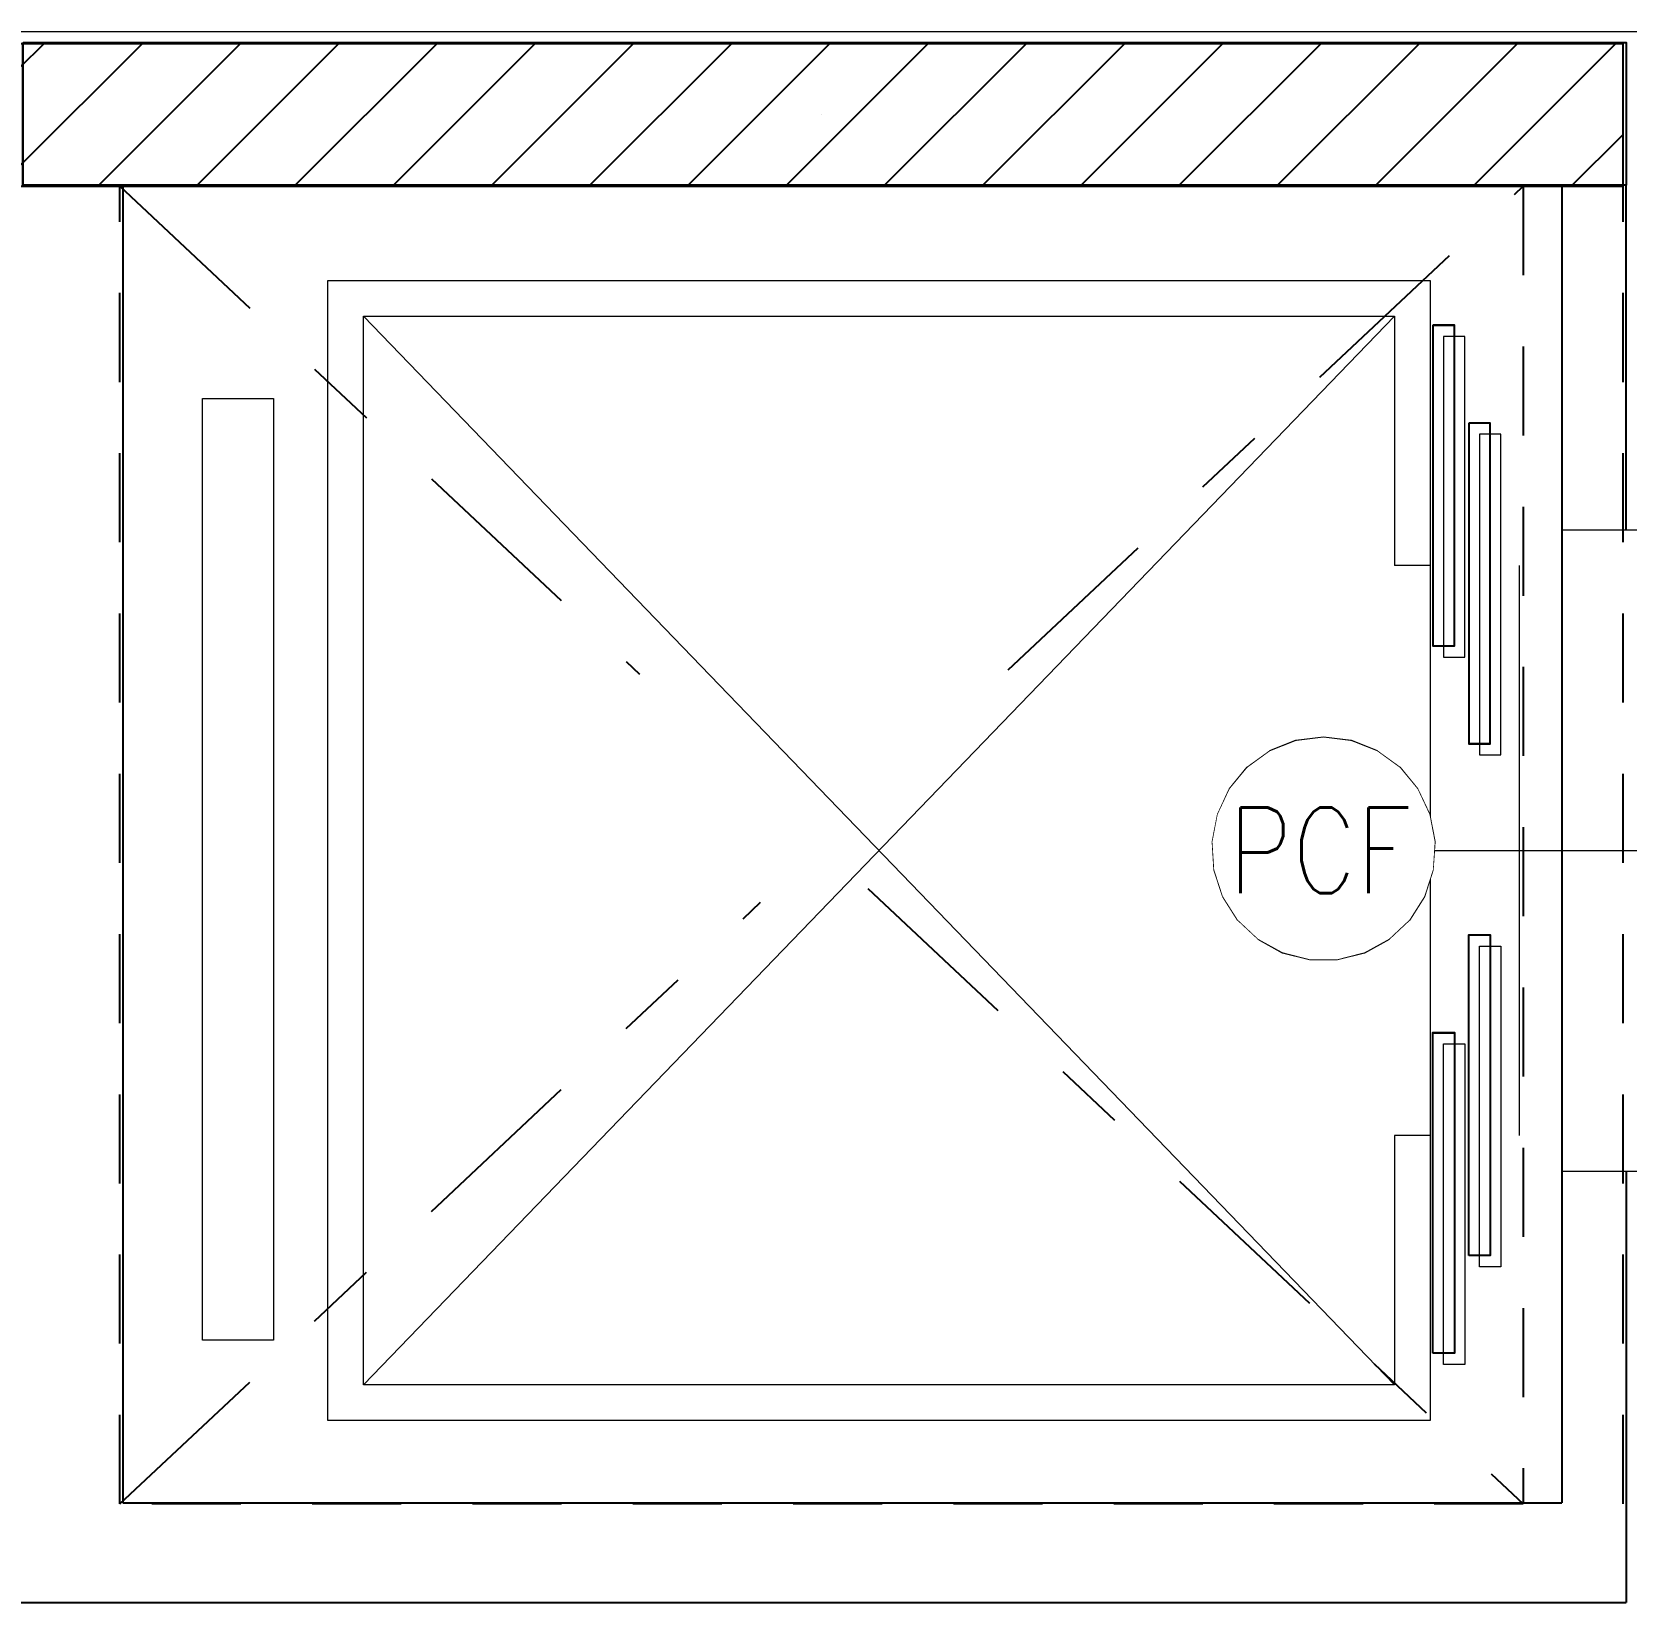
# Model space of a CAD drawing. Header units: millimetres. Extents: x 188.6 to 263.2, y 40.1 to 120.1.
# Drawn here: x 209.062 to 211.299, y 109.168 to 111.374 of the extents above; entities that cross this region are included whole.
import ezdxf
from ezdxf.enums import TextEntityAlignment as Align

# ---------------------------------------------------------------- set-up
doc = ezdxf.new("R2010")
doc.units = ezdxf.units.MM
doc.set_wipeout_variables(frame=1)
doc.linetypes.add('DASHDOT2', pattern=[0.5, 0.25, -0.125, 0, -0.125])
doc.linetypes.add('HIDDEN2', pattern=[0.1875, 0.125, -0.0625])
for name, color, linetype in [('_XREF_APTOS 1003 E 1004$0$A-MC-ALVENARIA', 7, 'Continuous'), ('_XREF_APTOS 1003 E 1004$0$P-MC-PILAR', 3, 'Continuous'), ('_XREF_APTOS 1003 E 1004$0$P-MC-PISO', 1, 'Continuous'), ('ARQ', 8, 'Continuous'), ('ESTR-PILARES', 11, 'Continuous'), ('ESTR-VIGAS', 11, 'HIDDEN2'), ('ESTRUTURA', 7, 'Continuous'), ('INC-COL-HID', 254, 'Continuous'), ('INC-PCF', 254, 'Continuous'), ('INC-TEXTO', 7, 'Continuous')]:
    doc.layers.add(name, color=color, linetype=linetype)
doc.layers.add('_XREF_APTOS 1003 E 1004$0$E-MC-EQUIPAMENTOS', color=8, linetype='Continuous', lineweight=5)
doc.layers.add('_XREF_APTOS 1003 E 1004$0$R-MC-REBOCO', color=1, linetype='Continuous', lineweight=5)
doc.styles.add('ROMANS', font='ROMANS.SHX', dxfattribs={"height": 0.15})

# ---------------------------------------------------------------- blocks, each defined once
blk = doc.blocks.new('_XREF_APTOS 1003 E 1004$0$ELEVADOR_PLANTA')
at = {"color": 0}
for p, q in [((1.6221, -0.75), (0.175, 0.75)), ((0.175, -0.75), (1.6221, 0.75)), ((0, 0.4), (0, -0.4)), ((0.125, 0.4), (0.175, 0.4)), ((0.3831, 0), (-0.389, 0)), ((0.125, -0.4), (0.175, -0.4))]:
    blk.add_line(p, q, dxfattribs=at)
for points in [[(1.6721, 0), (1.6721, 0.8), (0.125, 0.8), (0.125, -0.8), (1.6721, -0.8), (1.6721, 0)], [(1.6221, 0.75), (0.175, 0.75), (0.175, 0.4)], [(1.6221, 0), (1.6221, 0.75)], [(0.175, -0.4), (0.175, -0.75), (1.6221, -0.75), (1.6221, 0)]]:
    blk.add_lwpolyline(points, dxfattribs=at)
for points in [[(0.1061, 0.7215), (0.1061, 0.2715), (0.0761, 0.2715), (0.0761, 0.7215)], [(1.7484, 0.6346), (1.7484, -0.6875), (1.8484, -0.6875), (1.8484, 0.6346)], [(0.0558, 0.5843), (0.0558, 0.1343), (0.0258, 0.1343), (0.0258, 0.5843)], [(0.0558, -0.5843), (0.0558, -0.1343), (0.0258, -0.1343), (0.0258, -0.5843)], [(0.1061, -0.7215), (0.1061, -0.2715), (0.0761, -0.2715), (0.0761, -0.7215)]]:
    blk.add_lwpolyline(points, close=True, dxfattribs=at)
blk = doc.blocks.new('A$C1BFF5DEF')
at = {"layer": '_XREF_APTOS 1003 E 1004$0$A-MC-ALVENARIA', "color": 8}
for p, q in [((10.3003, 2.105), (10.3003, 0.2549)), ((12.3203, 2.105), (12.3203, 1.6207)), ((12.4103, 1.6207), (12.4103, 2.105)), ((12.3203, 0.7207), (12.3203, 0.2549)), ((12.4103, 0.7207), (12.4103, 0.1149)), ((10.3003, 0.2549), (12.3203, 0.2549)), ((10.0753, 0.1149), (12.4103, 0.1149))]:
    blk.add_line(p, q, dxfattribs=at)
at = {"layer": '_XREF_APTOS 1003 E 1004$0$P-MC-PILAR', "color": 8}
blk.add_lwpolyline([(10.1603, 2.305), (12.4103, 2.305), (12.4103, 2.105), (10.1603, 2.105)], close=True, dxfattribs=at)
at = {"layer": '_XREF_APTOS 1003 E 1004$0$P-MC-PISO', "color": 8}
blk.add_line((12.3203, 1.6207), (12.3203, 0.7207), dxfattribs=at)
at = {"layer": '_XREF_APTOS 1003 E 1004$0$R-MC-REBOCO', "color": 8}
for p, q in [((13.6353, 2.32), (10.1453, 2.32)), ((12.3203, 1.6207), (12.4253, 1.6207)), ((12.3203, 0.7207), (12.4253, 0.7207))]:
    blk.add_line(p, q, dxfattribs=at)
at = {"layer": '_XREF_APTOS 1003 E 1004$0$E-MC-EQUIPAMENTOS', "color": 8, "xscale": -1}
blk.add_blockref('_XREF_APTOS 1003 E 1004$0$ELEVADOR_PLANTA', (12.2603, 1.1707), dxfattribs=at)
blk = doc.blocks.new('INDU')
at = {"color": 7}
blk.add_line((-0.005, 0), (0.005, 0), dxfattribs=at)
at = {"style": 'ROMANS'}
for tag, p in [('TQ-01', (0, 0.001189)), ('100', (0, -0.001718))]:
    blk.add_attdef(tag, text='', height=0.0015, dxfattribs=at).set_placement(p, align=Align.MIDDLE)
blk = doc.blocks.new('INC-OBJETO')
at = {"color": 0}
blk.add_lwpolyline([(0, 0.002084), (-0.000518, 0.002019), (-0.001004, 0.001827), (-0.001427, 0.001519), (-0.00176, 0.001117), (-0.001982, 0.000644), (-0.00208, 0.000131), (-0.002047, -0.000391), (-0.001886, -0.000887), (-0.001606, -0.001329), (-0.001225, -0.001686), (-0.000767, -0.001938), (-0.000261, -0.002068), (0.000261, -0.002068), (0.000767, -0.001938), (0.001225, -0.001686), (0.001606, -0.001329), (0.001886, -0.000887), (0.002047, -0.000391), (0.00208, 0.000131), (0.001982, 0.000644), (0.00176, 0.001117), (0.001427, 0.001519), (0.001004, 0.001827), (0.000518, 0.002019)], close=True, dxfattribs=at)
blk.add_wipeout([(0, 0.002084), (-0.000518, 0.002019), (-0.001004, 0.001827), (-0.001427, 0.001519), (-0.00176, 0.001117), (-0.001982, 0.000644), (-0.00208, 0.000131), (-0.002047, -0.000391), (-0.001886, -0.000887), (-0.001606, -0.001329), (-0.001225, -0.001686), (-0.000767, -0.001938), (-0.000261, -0.002068), (0.000261, -0.002068), (0.000767, -0.001938), (0.001225, -0.001686), (0.001606, -0.001329), (0.001886, -0.000887), (0.002047, -0.000391), (0.00208, 0.000131), (0.001982, 0.000644), (0.00176, 0.001117), (0.001427, 0.001519), (0.001004, 0.001827), (0.000518, 0.002019)], dxfattribs=at)
at = {"color": 0, "style": 'ROMANS', "width": 1.285725}
blk.add_attdef('OBJETO', text='', height=0.0016, dxfattribs=at).set_placement((-0.001786, -0.00083), (0.001643, -0.00083), align=Align.FIT)
blk = doc.blocks.new('COBERTURA_29-09-2016')
at = {"layer": 'ESTR-PILARES', "linetype": 'Continuous'}
for p, q in [((2.365, 3.5589), (2.5361, 3.73)), ((2.365, 3.6968), (2.3982, 3.73)), ((2.474, 3.53), (2.674, 3.73)), ((2.6119, 3.53), (2.8119, 3.73)), ((2.7498, 3.53), (2.9498, 3.73)), ((2.8876, 3.53), (3.0876, 3.73)), ((3.0255, 3.53), (3.2255, 3.73)), ((3.1634, 3.53), (3.3634, 3.73)), ((3.3013, 3.53), (3.5013, 3.73)), ((3.4392, 3.53), (3.6392, 3.73)), ((3.5771, 3.53), (3.7771, 3.73)), ((3.715, 3.53), (3.915, 3.73)), ((3.8528, 3.53), (4.0528, 3.73)), ((3.9907, 3.53), (4.1907, 3.73)), ((4.1286, 3.53), (4.3286, 3.73)), ((4.2665, 3.53), (4.4665, 3.73)), ((4.4044, 3.53), (4.6044, 3.73)), ((3.49, 3.63), (3.49, 3.63)), ((4.5423, 3.53), (4.615, 3.6027))]:
    blk.add_line(p, q, dxfattribs=at)
blk.add_lwpolyline([(2.365, 3.53), (4.615, 3.53), (4.615, 3.73), (2.365, 3.73), (2.365, 3.53)], dxfattribs=at)
at = {"layer": 'ESTR-VIGAS', "linetype": 'DASHDOT2'}
for p, q in [((2.505, 3.53), (3.2343, 2.8451)), ((3.7519, 2.851), (4.475, 3.53)), ((3.5551, 2.5439), (4.475, 1.68)), ((2.505, 1.68), (3.4044, 2.5246))]:
    blk.add_line(p, q, dxfattribs=at)
at = {"layer": 'ESTR-VIGAS'}
for points in [[(2.505, 1.68), (2.505, 3.53)], [(4.475, 3.53), (4.475, 1.68)], [(4.615, 1.68), (4.615, 3.53)], [(4.475, 1.68), (2.505, 1.68)], [(5.67, 1.68), (4.615, 1.68)]]:
    blk.add_lwpolyline(points, dxfattribs=at)

msp = doc.modelspace()

# ---------------------------------------------------------------- block references
at = {"layer": 'ARQ'}
msp.add_blockref('A$C1BFF5DEF', (198.8891, 109.0543), dxfattribs=at)

# ---------------------------------------------------------------- next in the draw order: linework, layer by layer
at = {"layer": 'INC-PCF'}
for points in [[(211.0284, 110.9623), (211.0284, 110.5123), (211.0584, 110.5123), (211.0584, 110.9623)], [(211.0284, 110.9623), (211.0284, 110.5123), (211.0584, 110.5123), (211.0584, 110.9623)], [(211.0284, 110.9622), (211.0284, 110.5122), (211.0584, 110.5122), (211.0584, 110.9622)], [(211.0284, 110.9622), (211.0284, 110.5122), (211.0584, 110.5122), (211.0584, 110.9622)], [(211.0787, 110.825), (211.0787, 110.375), (211.1087, 110.375), (211.1087, 110.825)], [(211.0788, 110.8251), (211.0788, 110.3751), (211.1088, 110.3751), (211.1088, 110.8251)], [(211.0787, 109.6564), (211.0787, 110.1064), (211.1087, 110.1064), (211.1087, 109.6564)], [(211.0788, 109.6565), (211.0788, 110.1065), (211.1088, 110.1065), (211.1088, 109.6565)], [(211.0284, 109.5193), (211.0284, 109.9693), (211.0584, 109.9693), (211.0584, 109.5193)], [(211.0284, 109.5192), (211.0284, 109.9692), (211.0584, 109.9692), (211.0584, 109.5192)]]:
    msp.add_lwpolyline(points, close=True, dxfattribs=at)

# ---------------------------------------------------------------- next in the draw order: block references
at = {"layer": 'INC-COL-HID'}
ref = msp.add_blockref('INDU', (211.6475, 109.0099, -0.9), dxfattribs=dict(at, xscale=100, yscale=-100, zscale=100, rotation=180))
ref.add_attrib('100', 'ø2.½"', dxfattribs={"layer": '0', "height": 0.15, "style": 'ROMANS'}).set_placement((211.6475, 108.8382), align=Align.MIDDLE)
ref.add_attrib('TQ-01', 'HID', dxfattribs={"layer": '0', "height": 0.15, "style": 'ROMANS'}).set_placement((211.6475, 109.1288), align=Align.MIDDLE)
at = {"layer": 'INC-TEXTO'}
ref = msp.add_blockref('INC-OBJETO', (210.8748, 110.2274), dxfattribs=dict(at, xscale=75, yscale=75, zscale=75))
ref.add_attrib('OBJETO', 'PCF', dxfattribs={"layer": '0', "height": 0.12, "style": 'ROMANS', "width": 0.762718}).set_placement((210.7409, 110.1652), (210.998, 110.1652), align=Align.FIT)

# ---------------------------------------------------------------- next in the draw order: block references
at = {"layer": 'ESTRUTURA'}
msp.add_blockref('COBERTURA_29-09-2016', (206.6802, 107.6277), dxfattribs=at)

doc.saveas('drawing.dxf')
